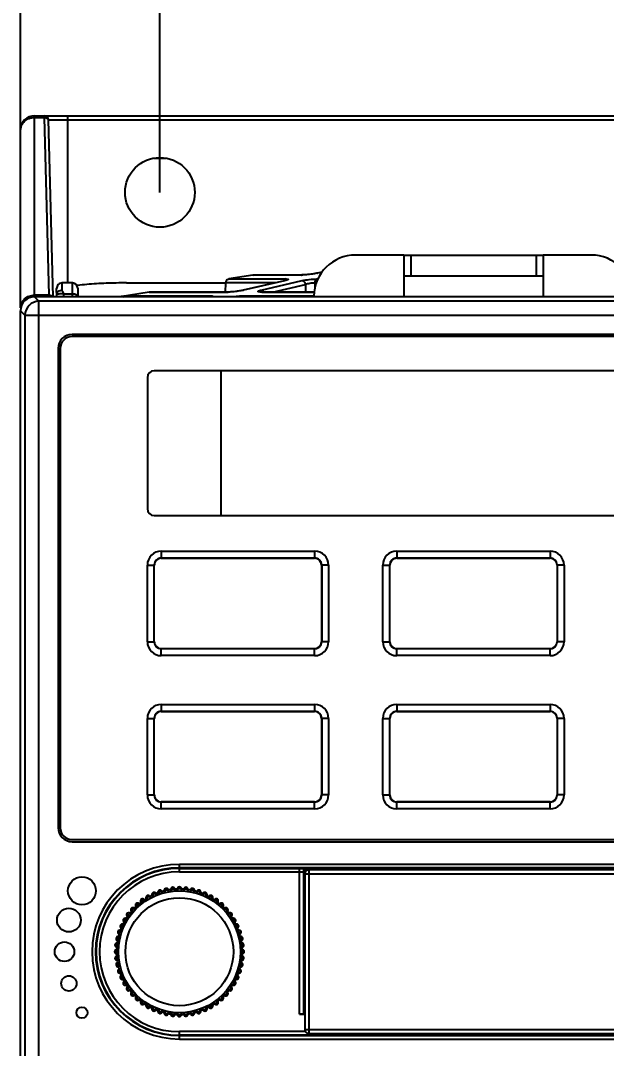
# Model space of a CAD drawing. Header units: millimetres. Extents: x 179 to 1020, y 292 to 886.
# Drawn here: x 341.1 to 383.1, y 703.1 to 776.9 of the extents above; entities that cross this region are included whole.
import ezdxf

# ---------------------------------------------------------------- set-up
doc = ezdxf.new("R2010")
doc.units = ezdxf.units.MM
doc.linetypes.add('CENTER', pattern=[0.6, 0.375, -0.075, 0.075, -0.075])
for name, color, linetype in [('00_CURVE', 7, 'Continuous'), ('VF-51-F001SOLIDLINE', 7, 'Continuous'), ('VF-51-P002DIMENSION', 7, 'Continuous'), ('VF-51-P002SOLIDLINE', 7, 'Continuous'), ('VF-51-P003SOLIDLINE', 7, 'Continuous'), ('VF-51-P004SOLIDLINE', 7, 'Continuous'), ('VF-51-P005SOLIDLINE', 7, 'Continuous')]:
    doc.layers.add(name, color=color, linetype=linetype)
doc.styles.get("Standard").update_dxf_attribs({"font": 'arial.ttf'})
doc.dimstyles.new('DIMSTYLE_1', dxfattribs={"dimtxt": 4.166667, "dimasz": 4.166667, "dimexe": 1.2, "dimexo": 0, "dimtad": 1, "dimdsep": 46, "dimtxsty": 'Standard', "dimblk": 'CLOSED', "dimblk1": 'CLOSED', "dimblk2": 'CLOSED', "dimcen": 0.09, "dimclrt": 5, "dimadec": 0, "dimazin": 0, "dimtp": 0.2, "dimtm": 0.2, "dimtfac": 1, "dimtofl": 0, "dimtmove": 0, "dimatfit": 3, "dimldrblk": 'CLOSED', "dimfxl": 1, "dimtolj": 1, "dimarcsym": 0})

# ---------------------------------------------------------------- blocks, each defined once
blk = doc.blocks.new('*D4')
at = {"layer": 'Defpoints', "color": 0, "linetype": 'Continuous', "transparency": 16777216}
for p in [(341.05, 786.628), (341.05, 769), (406.05, 769)]:
    blk.add_point(p, dxfattribs=at)
at = {"layer": 'VF-51-P002DIMENSION', "color": 0, "linetype": 'Continuous', "lineweight": -2, "transparency": 16777216}
for p, q in [((341.05, 769), (341.05, 787.828)), ((406.05, 769), (406.05, 787.828)), ((401.884, 786.628), (345.217, 786.628))]:
    blk.add_line(p, q, dxfattribs=at)
at = {"layer": 'VF-51-P002DIMENSION', "color": 0, "linetype": 'Continuous', "transparency": 16777216}
for points in [[(345.217, 787.323), (345.217, 785.934), (341.05, 786.628)], [(401.884, 787.323), (401.884, 785.934), (406.05, 786.628)]]:
    blk.add_solid(points, dxfattribs=at)
at = {"layer": 'VF-51-P002DIMENSION', "color": 5, "linetype": 'Continuous', "transparency": 16777216, "insert": (373.516, 791.508), "char_height": 4.1667, "attachment_point": 2}
blk.add_mtext('\\A1;65', dxfattribs=at)
blk = doc.blocks.new('_CLOSED')
at = {"color": 0, "linetype": 'ByBlock'}
for p, q in [((0, 0), (-1, 0.2)), ((-1, 0.2), (-1, -0.2)), ((-1, -0.2), (0, 0)), ((-1, 0), (0, 0))]:
    blk.add_line(p, q, dxfattribs=at)
blk = doc.blocks.new('*D11')
at = {"layer": 'Defpoints', "color": 0, "linetype": 'Continuous', "transparency": 16777216}
for p in [(396.05, 778.335), (351.05, 764.541), (396.05, 764.541)]:
    blk.add_point(p, dxfattribs=at)
at = {"layer": 'VF-51-P002DIMENSION', "color": 0, "linetype": 'Continuous', "lineweight": -2, "transparency": 16777216}
for p, q in [((351.05, 764.541), (351.05, 779.535)), ((396.05, 764.541), (396.05, 779.535)), ((355.217, 778.335), (391.884, 778.335))]:
    blk.add_line(p, q, dxfattribs=at)
at = {"layer": 'VF-51-P002DIMENSION', "color": 0, "linetype": 'Continuous', "transparency": 16777216}
for points in [[(355.217, 779.029), (355.217, 777.64), (351.05, 778.335)], [(391.884, 779.029), (391.884, 777.64), (396.05, 778.335)]]:
    blk.add_solid(points, dxfattribs=at)
at = {"layer": 'VF-51-P002DIMENSION', "color": 5, "linetype": 'Continuous', "transparency": 16777216, "insert": (373.477, 783.197), "char_height": 4.1667, "attachment_point": 2}
blk.add_mtext('\\A1;45', dxfattribs=at)

msp = doc.modelspace()

# ---------------------------------------------------------------- linework, layer by layer
at = {"layer": '00_CURVE', "linetype": 'CENTER'}
for p, q in [((350.65, 732.291), (350.65, 737.791)), ((351.15, 738.291), (362.15, 738.291)), ((362.65, 737.791), (362.65, 732.291)), ((367.55, 732.291), (367.55, 737.791)), ((368.05, 738.291), (379.05, 738.291)), ((379.55, 737.791), (379.55, 732.291)), ((362.15, 731.791), (351.15, 731.791)), ((379.05, 731.791), (368.05, 731.791)), ((350.65, 721.291), (350.65, 726.791)), ((351.15, 727.291), (362.15, 727.291)), ((362.65, 726.791), (362.65, 721.291)), ((367.55, 721.291), (367.55, 726.791)), ((368.05, 727.291), (379.05, 727.291)), ((379.55, 726.791), (379.55, 721.291)), ((362.15, 720.791), (351.15, 720.791)), ((379.05, 720.791), (368.05, 720.791))]:
    msp.add_line(p, q, dxfattribs=at)
for centre, start, end in [((351.15, 737.791), 90, 180), ((362.15, 737.791), 0, 90), ((368.05, 737.791), 90, 180), ((379.05, 737.791), 0, 90), ((351.15, 732.291), 180, 270), ((362.15, 732.291), 270, 0), ((368.05, 732.291), 180, 270), ((379.05, 732.291), 270, 0), ((351.15, 726.791), 90, 180), ((362.15, 726.791), 0, 90), ((368.05, 726.791), 90, 180), ((379.05, 726.791), 0, 90), ((351.15, 721.291), 180, 270), ((362.15, 721.291), 270, 0), ((368.05, 721.291), 180, 270), ((379.05, 721.291), 270, 0)]:
    msp.add_arc(centre, 0.5, start, end, dxfattribs=at)
at = {"layer": 'VF-51-F001SOLIDLINE', "linetype": 'Continuous'}
for p, q in [((402.35, 754.191), (344.75, 754.191)), ((343.9, 753.341), (343.9, 718.941)), ((355.45, 751.741), (350.65, 751.741)), ((355.45, 741.341), (355.45, 751.741)), ((391.65, 751.741), (355.45, 751.741)), ((350.15, 751.241), (350.15, 741.841)), ((350.65, 741.341), (355.45, 741.341)), ((355.45, 741.341), (391.65, 741.341)), ((351.15, 738.791), (351.15, 738.301)), ((351.15, 738.791), (362.15, 738.791)), ((362.15, 738.791), (362.15, 738.301)), ((368.05, 738.791), (368.05, 738.301)), ((368.05, 738.791), (379.05, 738.791)), ((379.05, 738.791), (379.05, 738.301)), ((350.15, 732.291), (350.15, 737.791)), ((350.15, 737.791), (350.64, 737.791)), ((350.64, 732.291), (350.64, 737.791)), ((350.65, 732.291), (350.65, 737.791)), ((351.15, 738.301), (362.15, 738.301)), ((351.15, 738.291), (362.15, 738.291)), ((362.65, 737.791), (362.65, 732.291)), ((362.66, 737.791), (362.66, 732.291)), ((363.15, 737.791), (362.66, 737.791)), ((363.15, 737.791), (363.15, 732.291)), ((367.05, 732.291), (367.05, 737.791)), ((367.05, 737.791), (367.54, 737.791)), ((367.54, 732.291), (367.54, 737.791)), ((367.55, 732.291), (367.55, 737.791)), ((368.05, 738.301), (379.05, 738.301)), ((368.05, 738.291), (379.05, 738.291)), ((379.55, 737.791), (379.55, 732.291)), ((379.56, 737.791), (379.56, 732.291)), ((380.05, 737.791), (379.56, 737.791)), ((380.05, 737.791), (380.05, 732.291)), ((350.15, 732.291), (350.64, 732.291)), ((363.15, 732.291), (362.66, 732.291)), ((367.05, 732.291), (367.54, 732.291)), ((380.05, 732.291), (379.56, 732.291)), ((362.15, 731.791), (351.15, 731.791)), ((351.15, 731.291), (351.15, 731.781)), ((362.15, 731.781), (351.15, 731.781)), ((362.15, 731.291), (351.15, 731.291)), ((362.15, 731.291), (362.15, 731.781)), ((379.05, 731.791), (368.05, 731.791)), ((368.05, 731.291), (368.05, 731.781)), ((379.05, 731.781), (368.05, 731.781)), ((379.05, 731.291), (368.05, 731.291)), ((379.05, 731.291), (379.05, 731.781)), ((351.15, 727.791), (351.15, 727.301)), ((351.15, 727.791), (362.15, 727.791)), ((362.15, 727.791), (362.15, 727.301)), ((368.05, 727.791), (368.05, 727.301)), ((368.05, 727.791), (379.05, 727.791)), ((379.05, 727.791), (379.05, 727.301)), ((350.15, 721.291), (350.15, 726.791)), ((350.15, 726.791), (350.64, 726.791)), ((350.64, 721.291), (350.64, 726.791)), ((350.65, 721.291), (350.65, 726.791)), ((351.15, 727.301), (362.15, 727.301)), ((351.15, 727.291), (362.15, 727.291)), ((362.65, 726.791), (362.65, 721.291)), ((362.66, 726.791), (362.66, 721.291)), ((363.15, 726.791), (362.66, 726.791)), ((363.15, 726.791), (363.15, 721.291)), ((367.05, 721.291), (367.05, 726.791)), ((367.05, 726.791), (367.54, 726.791)), ((367.54, 721.291), (367.54, 726.791)), ((367.55, 721.291), (367.55, 726.791)), ((368.05, 727.301), (379.05, 727.301)), ((368.05, 727.291), (379.05, 727.291)), ((379.55, 726.791), (379.55, 721.291)), ((379.56, 726.791), (379.56, 721.291)), ((380.05, 726.791), (379.56, 726.791)), ((380.05, 726.791), (380.05, 721.291)), ((350.15, 721.291), (350.64, 721.291)), ((362.15, 720.791), (351.15, 720.791)), ((351.15, 720.291), (351.15, 720.781)), ((362.15, 720.781), (351.15, 720.781)), ((362.15, 720.291), (362.15, 720.781)), ((363.15, 721.291), (362.66, 721.291)), ((367.05, 721.291), (367.54, 721.291)), ((379.05, 720.791), (368.05, 720.791)), ((368.05, 720.291), (368.05, 720.781)), ((379.05, 720.781), (368.05, 720.781)), ((379.05, 720.291), (379.05, 720.781)), ((380.05, 721.291), (379.56, 721.291)), ((362.15, 720.291), (351.15, 720.291)), ((379.05, 720.291), (368.05, 720.291)), ((344.75, 718.091), (402.35, 718.091))]:
    msp.add_line(p, q, dxfattribs=at)
for centre, radius, start, end in [((344.75, 753.341), 0.85, 90, 180), ((350.65, 751.241), 0.5, 90, 180), ((350.65, 741.841), 0.5, 180, 270), ((351.15, 737.791), 1, 90, 180), ((362.15, 737.791), 1, 0, 90), ((368.05, 737.791), 1, 90, 180), ((379.05, 737.791), 1, 0, 90), ((351.15, 737.791), 0.51, 90, 180), ((351.15, 737.791), 0.5, 90, 180), ((362.15, 737.791), 0.51, 0, 90), ((362.15, 737.791), 0.5, 0, 90), ((368.05, 737.791), 0.51, 90, 180), ((368.05, 737.791), 0.5, 90, 180), ((379.05, 737.791), 0.51, 0, 90), ((379.05, 737.791), 0.5, 0, 90), ((351.15, 732.291), 1, 180, 270), ((351.15, 732.291), 0.51, 180, 270), ((351.15, 732.291), 0.5, 180, 270), ((362.15, 732.291), 1, 270, 0), ((362.15, 732.291), 0.51, 270, 0), ((362.15, 732.291), 0.5, 270, 0), ((368.05, 732.291), 1, 180, 270), ((368.05, 732.291), 0.51, 180, 270), ((368.05, 732.291), 0.5, 180, 270), ((379.05, 732.291), 1, 270, 0), ((379.05, 732.291), 0.51, 270, 0), ((379.05, 732.291), 0.5, 270, 0), ((351.15, 726.791), 1, 90, 180), ((362.15, 726.791), 1, 0, 90), ((368.05, 726.791), 1, 90, 180), ((379.05, 726.791), 1, 0, 90), ((351.15, 726.791), 0.51, 90, 180), ((351.15, 726.791), 0.5, 90, 180), ((362.15, 726.791), 0.51, 0, 90), ((362.15, 726.791), 0.5, 0, 90), ((368.05, 726.791), 0.51, 90, 180), ((368.05, 726.791), 0.5, 90, 180), ((379.05, 726.791), 0.51, 0, 90), ((379.05, 726.791), 0.5, 0, 90), ((351.15, 721.291), 1, 180, 270), ((351.15, 721.291), 0.51, 180, 270), ((351.15, 721.291), 0.5, 180, 270), ((362.15, 721.291), 1, 270, 0), ((362.15, 721.291), 0.51, 270, 0), ((362.15, 721.291), 0.5, 270, 0), ((368.05, 721.291), 1, 180, 270), ((368.05, 721.291), 0.51, 180, 270), ((368.05, 721.291), 0.5, 180, 270), ((379.05, 721.291), 1, 270, 0), ((379.05, 721.291), 0.51, 270, 0), ((379.05, 721.291), 0.5, 270, 0), ((344.75, 718.941), 0.85, 180, 270)]:
    msp.add_arc(centre, radius, start, end, dxfattribs=at)
at = {"layer": 'VF-51-P002SOLIDLINE', "linetype": 'Continuous'}
for p, q in [((342.05, 757.041), (342.05, 770.041)), ((342.05, 770.041), (405.05, 770.041)), ((342.05, 769.918), (342.768, 769.918)), ((342.768, 769.918), (342.765, 770.041)), ((343.102, 757.165), (342.768, 769.918)), ((343.398, 757.041), (343.065, 769.749)), ((343.065, 769.749), (404.035, 769.749)), ((344.45, 758.041), (344.45, 770.041)), ((341.05, 756.247), (341.05, 769.041)), ((350.615, 767), (351.485, 767)), ((343.102, 757.165), (342.05, 757.165)), ((342.365, 756.726), (342.05, 757.041)), ((405.051, 757.041), (342.05, 757.041)), ((343.106, 757.041), (343.102, 757.165)), ((342.365, 623.752), (342.365, 756.726)), ((404.735, 756.726), (342.365, 756.726)), ((341.05, 621.541), (341.05, 756.042)), ((341.366, 755.726), (341.05, 756.042)), ((341.366, 755.726), (341.366, 624.616)), ((341.366, 755.726), (405.735, 755.726)), ((402.35, 754.341), (344.75, 754.341)), ((343.75, 753.341), (343.75, 718.941)), ((344.75, 717.941), (402.35, 717.941)), ((352.45, 715.776), (352.45, 716.31)), ((404.735, 716.31), (352.45, 716.31)), ((404.735, 716.061), (352.45, 716.061)), ((352.45, 716.026), (361.065, 716.026)), ((352.45, 715.776), (361.379, 715.776)), ((361.08, 705.563), (361.08, 715.776)), ((361.378, 716.014), (361.45, 715.941)), ((361.379, 705.57), (361.379, 715.776)), ((361.45, 705.641), (361.45, 715.941)), ((361.45, 715.941), (381.53, 715.941)), ((381.53, 715.941), (405.619, 715.941)), ((361.456, 705.563), (361.08, 705.563)), ((361.45, 705.641), (361.379, 705.57)), ((352.45, 703.772), (352.45, 704.306)), ((361.495, 704.306), (352.45, 704.306)), ((404.55, 704.056), (352.45, 704.056)), ((352.45, 704.022), (404.735, 704.022)), ((352.45, 703.772), (404.735, 703.772))]:
    msp.add_line(p, q, dxfattribs=at)
for centre, radius in [((351.05, 764.541), 2.5), ((345.454, 714.413), 1), ((344.52, 712.315), 0.85), ((344.2, 710.041), 0.7), ((344.52, 707.767), 0.55), ((345.454, 705.669), 0.4)]:
    msp.add_circle(centre, radius, dxfattribs=at)
for centre, radius, start, end in [((342.05, 769.041), 1, 90, 180), ((342.765, 769.741), 0.3, 1.5, 90), ((342.367, 755.725), 1.001, 90.08265, 179.91735), ((344.75, 753.341), 1, 90, 180), ((344.75, 718.941), 1, 180, 270), ((352.45, 710.041), 6.269, 90, 270), ((352.45, 710.041), 6.019, 90, 270), ((352.45, 710.041), 5.985, 90, 270), ((352.45, 710.041), 5.735, 90, 270), ((341.716, 715.778), 19.663, 359.99457, 0.68605)]:
    msp.add_arc(centre, radius, start, end, dxfattribs=at)
for centre, major_axis, ratio, start_param, end_param in [((342.051, 756.041), (-0.708, 0.708), 0.998783, -0.784789, 0.784789), ((361.08, 705.57), (0.3, 0), 0.026186, -1.570796, -0.02618)]:
    msp.add_ellipse(centre, major_axis=major_axis, ratio=ratio, start_param=start_param, end_param=end_param, dxfattribs=at)
for points, knots in [([(341.05, 769), (341.05, 769.06), (341.063, 769.181), (341.121, 769.354), (341.214, 769.514), (341.382, 769.702), (341.662, 769.871), (341.921, 769.918), (342.05, 769.918)], [0, 0, 0, 0, 0.119944, 0.240722, 0.363031, 0.487312, 0.740837, 1, 1, 1, 1]), ([(342.768, 769.918), (342.806, 769.918), (342.883, 769.905), (342.981, 769.846), (343.049, 769.758), (343.067, 769.685), (343.068, 769.65)], [0, 0, 0, 0, 0.259849, 0.513919, 0.759876, 1, 1, 1, 1]), ([(341.05, 756.247), (341.05, 756.307), (341.063, 756.428), (341.121, 756.602), (341.214, 756.762), (341.382, 756.949), (341.662, 757.119), (341.921, 757.165), (342.05, 757.165)], [0, 0, 0, 0, 0.119944, 0.240722, 0.363031, 0.487312, 0.740837, 1, 1, 1, 1]), ([(343.102, 757.165), (343.151, 757.165), (343.248, 757.144), (343.325, 757.08), (343.353, 757.042)], [0, 0, 0, 0, 0.508466, 1, 1, 1, 1]), ([(361.08, 715.776), (361.08, 715.792), (361.079, 715.824), (361.079, 715.869), (361.077, 715.911), (361.076, 715.949), (361.074, 715.979), (361.072, 716), (361.07, 716.013), (361.068, 716.02), (361.067, 716.024), (361.066, 716.026), (361.065, 716.026)], [0, 0, 0, 0, 0.191171, 0.375221, 0.545341, 0.695234, 0.819383, 0.913296, 0.947852, 0.973769, 0.99098, 1, 1, 1, 1]), ([(361.065, 716.026), (361.084, 716.026), (361.121, 716.025), (361.175, 716.024), (361.226, 716.022), (361.272, 716.021), (361.307, 716.019), (361.332, 716.018), (361.347, 716.017), (361.359, 716.016), (361.368, 716.016), (361.374, 716.015), (361.377, 716.014), (361.378, 716.014)], [0, 0, 0, 0, 0.178125, 0.351942, 0.516797, 0.667422, 0.797788, 0.853302, 0.901206, 0.940626, 0.970709, 0.99068, 1, 1, 1, 1])]:
    msp.add_open_spline(points, degree=3, knots=knots, dxfattribs=at)
at = {"layer": 'VF-51-P003SOLIDLINE', "linetype": 'Continuous'}
for p, q in [((368.55, 760.041), (365.094, 760.041)), ((368.55, 760.041), (368.55, 758.541)), ((368.55, 760.041), (378.55, 760.041)), ((369.05, 760.041), (369.05, 758.541)), ((378.05, 760.041), (378.05, 758.541)), ((378.55, 760.041), (378.55, 758.541)), ((382.006, 760.041), (378.55, 760.041)), ((357.726, 758.607), (356.006, 758.326)), ((357.726, 758.607), (357.771, 758.611)), ((361.208, 758.607), (357.726, 758.607)), ((357.771, 758.611), (361.258, 758.611)), ((361.208, 758.607), (361.243, 758.611)), ((361.408, 758.617), (361.243, 758.611)), ((361.426, 758.618), (361.258, 758.611)), ((361.417, 758.617), (361.408, 758.617)), ((362.339, 758.741), (362.138, 758.702)), ((362.696, 758.823), (362.339, 758.741)), ((362.368, 758.745), (362.339, 758.741)), ((362.693, 758.82), (362.368, 758.745)), ((368.55, 758.541), (368.55, 757.041)), ((368.55, 758.541), (378.55, 758.541)), ((378.55, 758.541), (378.55, 757.041)), ((343.65, 757.041), (343.64, 757.644)), ((344.038, 757.535), (344.03, 758.041)), ((344.78, 758.041), (344.03, 758.041)), ((344.035, 757.729), (344.035, 757.757)), ((344.78, 757.041), (344.78, 758.041)), ((345.15, 757.671), (345.15, 757.045)), ((348.651, 758.041), (355.772, 758.041)), ((355.748, 757.389), (355.772, 758.059)), ((359.375, 758.059), (355.772, 758.059)), ((356.006, 758.326), (360.079, 758.326)), ((359.998, 758.203), (357.017, 757.516)), ((359.999, 758.199), (357.047, 757.52)), ((358.312, 757.52), (361.259, 758.206)), ((359.125, 757.389), (361.488, 757.94)), ((360.04, 758.213), (359.998, 758.203)), ((360.027, 758.206), (359.998, 758.203)), ((360.027, 758.206), (359.999, 758.199)), ((361.488, 757.94), (361.489, 757.389)), ((362.161, 758.059), (362.161, 757.609)), ((362.161, 758.059), (362.292, 758.059)), ((362.311, 758.326), (362.389, 758.326)), ((344.159, 757.041), (344.151, 757.263)), ((344.151, 757.263), (344.78, 757.263)), ((350.268, 757.386), (348.206, 757.048)), ((354.689, 757.09), (348.534, 757.09)), ((350.268, 757.386), (350.314, 757.389)), ((355.904, 757.386), (350.268, 757.386)), ((350.314, 757.389), (355.953, 757.389)), ((355.904, 757.386), (355.938, 757.389)), ((356.124, 757.396), (355.953, 757.389)), ((357.017, 757.516), (356.824, 757.478)), ((362.095, 757.09), (357.008, 757.09)), ((357.047, 757.52), (357.017, 757.516)), ((358.272, 757.393), (358.244, 757.396)), ((358.363, 757.386), (358.393, 757.389)), ((362.133, 757.386), (358.363, 757.386)), ((358.393, 757.389), (362.133, 757.389)), ((362.095, 757.094), (362.094, 757.041))]:
    msp.add_line(p, q, dxfattribs=at)
for points in [[(362.138, 758.702), (361.901, 758.665), (361.651, 758.636), (361.426, 758.618)], [(361.89, 758.664), (361.879, 758.662), (361.766, 758.649)], [(362.2, 758.714), (362.119, 758.698), (362.013, 758.682)], [(360.125, 758.235), (360.136, 758.241), (360.132, 758.24), (360.098, 758.229), (360.04, 758.213)], [(356.824, 757.478), (356.593, 757.443), (356.348, 757.414), (356.124, 757.396)], [(358.244, 757.396), (358.234, 757.397), (358.229, 757.398)], [(358.393, 757.389), (358.34, 757.39), (358.272, 757.393)]]:
    msp.add_lwpolyline(points, dxfattribs=at)
for centre, radius, start, end in [((365.094, 757.041), 3, 90, 179), ((382.006, 757.041), 3, 1, 90), ((361.207, 760.813), 2.205, 270.01648, 270.83279), ((361.72, 761.562), 2.89, 282.43264, 282.95314), ((344.03, 757.651), 0.39, 90, 181), ((344.78, 757.671), 0.37, 0, 90), ((356.051, 758.049), 0.28, 99.30445, 178), ((354.725, 756.929), 0.165, 102.3721, 111.1574), ((355.904, 759.707), 2.322, 270.01378, 270.77305), ((356.408, 760.294), 2.847, 282.42107, 282.96089), ((358.51, 756.495), 1.042, 106.804, 107.51073)]:
    msp.add_arc(centre, radius, start, end, dxfattribs=at)
for points, knots in [([(361.371, 758.612), (361.359, 758.612), (361.316, 758.61), (361.272, 758.608), (361.239, 758.608)], [0, 0, 0, 0, 0.268047, 1, 1, 1, 1]), ([(362.187, 758.708), (362.05, 758.684), (361.778, 758.645), (361.505, 758.619), (361.371, 758.612)], [0, 0, 0, 0, 0.509103, 1, 1, 1, 1]), ([(362.343, 758.739), (362.331, 758.736), (362.279, 758.725), (362.227, 758.715), (362.187, 758.708)], [0, 0, 0, 0, 0.233744, 1, 1, 1, 1]), ([(348.651, 758.041), (348.405, 758.041), (347.917, 758.038), (347.197, 758.021), (346.491, 757.989), (345.805, 757.937), (345.347, 757.884), (345.117, 757.848), (345.101, 757.845)], [0, 0, 0, 0, 0.196913, 0.393826, 0.590739, 0.787653, 0.984566, 1, 1, 1, 1]), ([(360.079, 758.326), (360.046, 758.319), (359.979, 758.281), (359.939, 758.217), (359.924, 758.182)], [0, 0, 0, 0, 0.470721, 1, 1, 1, 1]), ([(360.132, 758.233), (360.124, 758.231), (360.09, 758.221), (360.054, 758.212), (360.027, 758.206)], [0, 0, 0, 0, 0.227239, 1, 1, 1, 1]), ([(360.079, 758.326), (360.091, 758.326), (360.132, 758.325), (360.172, 758.323), (360.201, 758.32)], [0, 0, 0, 0, 0.295415, 1, 1, 1, 1]), ([(360.201, 758.32), (360.21, 758.318), (360.227, 758.316), (360.246, 758.31), (360.259, 758.302), (360.26, 758.289), (360.248, 758.279), (360.22, 758.262), (360.192, 758.252), (360.171, 758.245)], [0, 0, 0, 0, 0.166855, 0.284685, 0.358515, 0.411946, 0.490138, 0.612468, 1, 1, 1, 1]), ([(361.259, 758.206), (361.428, 758.245), (361.778, 758.297), (362.131, 758.326), (362.311, 758.326)], [0, 0, 0, 0, 0.491102, 1, 1, 1, 1]), ([(361.259, 758.206), (361.315, 758.206), (361.401, 758.149), (361.463, 758.042), (361.483, 757.975), (361.488, 757.94)], [0, 0, 0, 0, 0.444478, 0.715793, 1, 1, 1, 1]), ([(361.488, 757.94), (361.592, 757.98), (361.816, 758.034), (362.044, 758.062), (362.161, 758.059)], [0, 0, 0, 0, 0.491208, 1, 1, 1, 1]), ([(362.311, 758.326), (362.266, 758.314), (362.206, 758.252), (362.17, 758.152), (362.161, 758.091), (362.161, 758.059)], [0, 0, 0, 0, 0.434045, 0.70666, 1, 1, 1, 1]), ([(343.648, 757.179), (343.647, 757.225), (343.667, 757.32), (343.755, 757.439), (343.885, 757.517), (343.987, 757.535), (344.038, 757.535)], [0, 0, 0, 0, 0.23724, 0.482208, 0.73762, 1, 1, 1, 1]), ([(344.151, 757.263), (344.118, 757.267), (344.053, 757.268), (343.934, 757.264), (343.826, 757.249), (343.736, 757.227), (343.69, 757.211), (343.662, 757.198), (343.648, 757.184), (343.648, 757.179)], [0, 0, 0, 0, 0.190523, 0.372938, 0.689209, 0.812124, 0.905697, 0.9676, 1, 1, 1, 1]), ([(344.152, 757.263), (344.147, 757.278), (344.138, 757.307), (344.115, 757.36), (344.085, 757.416), (344.052, 757.476), (344.038, 757.517), (344.038, 757.535)], [0, 0, 0, 0, 0.158932, 0.307513, 0.577778, 0.810242, 1, 1, 1, 1]), ([(344.78, 757.263), (344.828, 757.263), (344.918, 757.254), (345.037, 757.212), (345.124, 757.148), (345.15, 757.085), (345.15, 757.058)], [0, 0, 0, 0, 0.310778, 0.590131, 0.817718, 1, 1, 1, 1]), ([(348.534, 757.09), (348.524, 757.09), (348.495, 757.085), (348.435, 757.078), (348.347, 757.064), (348.279, 757.054), (348.241, 757.048)], [0, 0, 0, 0, 0.096878, 0.302616, 0.608533, 1, 1, 1, 1]), ([(354.601, 757.041), (354.606, 757.046), (354.625, 757.063), (354.648, 757.076), (354.665, 757.083)], [0, 0, 0, 0, 0.259253, 1, 1, 1, 1]), ([(354.878, 757.048), (354.88, 757.05), (354.884, 757.057), (354.878, 757.068), (354.864, 757.074), (354.844, 757.08), (354.816, 757.084), (354.763, 757.089), (354.72, 757.09), (354.689, 757.09)], [0, 0, 0, 0, 0.048725, 0.092027, 0.158192, 0.257421, 0.391944, 0.561856, 1, 1, 1, 1]), ([(356.069, 757.39), (356.057, 757.39), (356.013, 757.388), (355.968, 757.386), (355.935, 757.386)], [0, 0, 0, 0, 0.26689, 1, 1, 1, 1]), ([(356.869, 757.484), (356.735, 757.46), (356.469, 757.422), (356.202, 757.397), (356.069, 757.39)], [0, 0, 0, 0, 0.506476, 1, 1, 1, 1]), ([(357.008, 757.09), (356.964, 757.09), (356.766, 757.085), (356.568, 757.067), (356.414, 757.048)], [0, 0, 0, 0, 0.21969, 1, 1, 1, 1]), ([(357.021, 757.514), (357.009, 757.511), (356.958, 757.501), (356.908, 757.491), (356.869, 757.484)], [0, 0, 0, 0, 0.234065, 1, 1, 1, 1]), ([(356.931, 757.041), (356.936, 757.047), (356.958, 757.069), (356.986, 757.084), (357.008, 757.09)], [0, 0, 0, 0, 0.268981, 1, 1, 1, 1]), ([(358.194, 757.393), (358.169, 757.395), (358.136, 757.4), (358.101, 757.412), (358.087, 757.424), (358.091, 757.44), (358.107, 757.452), (358.131, 757.465), (358.152, 757.473), (358.164, 757.478)], [0, 0, 0, 0, 0.362442, 0.47143, 0.539219, 0.595927, 0.683868, 0.817713, 1, 1, 1, 1]), ([(358.363, 757.386), (358.347, 757.386), (358.29, 757.386), (358.234, 757.388), (358.194, 757.393)], [0, 0, 0, 0, 0.286302, 1, 1, 1, 1]), ([(358.208, 757.493), (358.216, 757.495), (358.25, 757.505), (358.285, 757.514), (358.312, 757.52)], [0, 0, 0, 0, 0.226163, 1, 1, 1, 1]), ([(358.312, 757.52), (358.321, 757.52), (358.357, 757.516), (358.391, 757.5), (358.413, 757.484)], [0, 0, 0, 0, 0.235707, 1, 1, 1, 1])]:
    msp.add_open_spline(points, degree=3, knots=knots, dxfattribs=at)
for points in [[(360.171, 758.245), (360.158, 758.241), (360.145, 758.237), (360.132, 758.233)], [(348.416, 757.041), (348.451, 757.066), (348.492, 757.083), (348.534, 757.09)], [(358.164, 757.478), (358.174, 757.482), (358.185, 757.485), (358.196, 757.489)], [(358.413, 757.484), (358.429, 757.473), (358.443, 757.46), (358.455, 757.446)], [(358.455, 757.446), (358.471, 757.428), (358.485, 757.408), (358.497, 757.387)]]:
    msp.add_open_spline(points, degree=3, dxfattribs=at)
at = {"layer": 'VF-51-P004SOLIDLINE', "linetype": 'Continuous'}
for p, q in [((361.456, 715.636), (361.456, 704.446)), ((361.456, 715.636), (361.456, 704.446)), ((361.456, 715.636), (404.766, 715.636)), ((361.456, 715.636), (404.766, 715.636)), ((361.756, 704.146), (361.756, 715.936)), ((361.756, 704.146), (361.756, 715.936)), ((404.858, 715.936), (361.756, 715.936)), ((404.858, 715.936), (361.756, 715.936)), ((404.766, 704.446), (361.456, 704.446)), ((404.766, 704.446), (361.456, 704.446)), ((404.766, 704.146), (361.756, 704.146)), ((404.766, 704.146), (361.756, 704.146))]:
    msp.add_line(p, q, dxfattribs=at)
for centre, start, end in [((361.756, 715.636), 90.00242, 179.99744), ((361.756, 715.636), 90.00242, 179.99744), ((361.756, 704.446), 180.00256, 269.99758), ((361.756, 704.446), 180.00256, 269.99758)]:
    msp.add_arc(centre, 0.3, start, end, dxfattribs=at)
at = {"layer": 'VF-51-P005SOLIDLINE', "linetype": 'Continuous'}
for p, q in [((350.757, 714.213), (350.808, 714.099)), ((350.809, 714.097), (350.808, 714.099)), ((350.917, 714.275), (350.956, 714.156)), ((350.956, 714.156), (350.957, 714.153)), ((351.202, 714.367), (351.241, 714.248)), ((351.242, 714.246), (351.241, 714.248)), ((351.368, 714.412), (351.394, 714.289)), ((351.394, 714.289), (351.395, 714.287)), ((351.661, 714.474), (351.687, 714.352)), ((351.688, 714.349), (351.687, 714.352)), ((351.831, 714.501), (351.844, 714.377)), ((351.844, 714.377), (351.844, 714.374)), ((352.129, 714.532), (352.142, 714.408)), ((352.142, 714.405), (352.142, 714.408)), ((352.3, 714.541), (352.3, 714.416)), ((352.3, 714.416), (352.3, 714.414)), ((352.6, 714.541), (352.6, 714.416)), ((352.6, 714.414), (352.6, 714.416)), ((352.772, 714.532), (352.758, 714.408)), ((352.758, 714.408), (352.758, 714.405)), ((353.07, 714.501), (353.057, 714.377)), ((353.057, 714.374), (353.057, 714.377)), ((353.239, 714.474), (353.213, 714.352)), ((353.213, 714.352), (353.213, 714.349)), ((353.506, 714.287), (353.507, 714.289)), ((353.533, 714.412), (353.507, 714.289)), ((353.66, 714.248), (353.659, 714.246)), ((353.698, 714.367), (353.66, 714.248)), ((353.944, 714.153), (353.945, 714.156)), ((353.984, 714.275), (353.945, 714.156)), ((354.093, 714.099), (354.092, 714.097)), ((354.144, 714.213), (354.093, 714.099)), ((349.551, 713.486), (349.634, 713.393)), ((349.636, 713.391), (349.634, 713.393)), ((349.684, 713.594), (349.757, 713.493)), ((349.757, 713.493), (349.759, 713.49)), ((349.927, 713.77), (350, 713.669)), ((350.002, 713.667), (350, 713.669)), ((350.07, 713.863), (350.133, 713.755)), ((350.133, 713.755), (350.134, 713.753)), ((350.33, 714.013), (350.393, 713.905)), ((350.394, 713.903), (350.393, 713.905)), ((350.483, 714.091), (350.534, 713.977)), ((350.534, 713.977), (350.535, 713.975)), ((354.366, 713.975), (354.367, 713.977)), ((354.418, 714.091), (354.367, 713.977)), ((354.508, 713.905), (354.507, 713.903)), ((354.57, 714.013), (354.508, 713.905)), ((354.766, 713.753), (354.768, 713.755)), ((354.83, 713.863), (354.768, 713.755)), ((354.901, 713.669), (354.899, 713.667)), ((354.974, 713.77), (354.901, 713.669)), ((355.142, 713.49), (355.143, 713.493)), ((355.217, 713.594), (355.143, 713.493)), ((355.266, 713.393), (355.265, 713.391)), ((355.35, 713.486), (355.266, 713.393)), ((348.898, 712.808), (348.999, 712.734)), ((349.001, 712.733), (348.999, 712.734)), ((349.006, 712.941), (349.099, 712.857)), ((349.099, 712.857), (349.101, 712.855)), ((349.207, 713.164), (349.299, 713.08)), ((349.301, 713.078), (349.299, 713.08)), ((349.328, 713.285), (349.411, 713.192)), ((349.411, 713.192), (349.413, 713.19)), ((355.488, 713.19), (355.489, 713.192)), ((355.573, 713.285), (355.489, 713.192)), ((355.601, 713.08), (355.599, 713.078)), ((355.694, 713.164), (355.601, 713.08)), ((355.8, 712.855), (355.802, 712.857)), ((355.895, 712.941), (355.802, 712.857)), ((355.902, 712.734), (355.9, 712.733)), ((356.003, 712.808), (355.902, 712.734)), ((348.4, 712.009), (348.515, 711.958)), ((348.478, 712.161), (348.586, 712.099)), ((348.517, 711.957), (348.515, 711.958)), ((348.586, 712.099), (348.589, 712.098)), ((348.628, 712.421), (348.736, 712.359)), ((348.722, 712.565), (348.823, 712.491)), ((348.739, 712.357), (348.736, 712.359)), ((348.823, 712.491), (348.825, 712.49)), ((356.076, 712.49), (356.078, 712.491)), ((356.179, 712.565), (356.078, 712.491)), ((356.164, 712.359), (356.162, 712.357)), ((356.272, 712.421), (356.164, 712.359)), ((356.312, 712.098), (356.314, 712.099)), ((356.422, 712.161), (356.314, 712.099)), ((356.386, 711.958), (356.384, 711.957)), ((356.5, 712.009), (356.386, 711.958)), ((348.124, 711.289), (348.243, 711.251)), ((348.217, 711.574), (348.336, 711.536)), ((348.243, 711.251), (348.245, 711.25)), ((348.278, 711.734), (348.392, 711.684)), ((348.338, 711.535), (348.336, 711.536)), ((348.392, 711.684), (348.395, 711.683)), ((356.506, 711.683), (356.508, 711.684)), ((356.622, 711.734), (356.508, 711.684)), ((356.565, 711.536), (356.562, 711.535)), ((356.684, 711.574), (356.565, 711.536)), ((356.655, 711.25), (356.658, 711.251)), ((356.776, 711.289), (356.658, 711.251)), ((347.991, 710.661), (348.115, 710.648)), ((348.017, 710.83), (348.14, 710.804)), ((348.08, 711.124), (348.202, 711.098)), ((348.117, 710.647), (348.115, 710.648)), ((348.14, 710.804), (348.142, 710.804)), ((348.205, 711.097), (348.202, 711.098)), ((356.699, 711.098), (356.696, 711.097)), ((356.821, 711.124), (356.699, 711.098)), ((356.758, 710.804), (356.761, 710.804)), ((356.883, 710.83), (356.761, 710.804)), ((356.786, 710.648), (356.783, 710.647)), ((356.91, 710.661), (356.786, 710.648)), ((347.95, 710.191), (348.075, 710.191)), ((347.95, 709.891), (348.075, 709.891)), ((347.959, 710.362), (348.084, 710.349)), ((347.959, 709.72), (348.084, 709.733)), ((348.078, 710.191), (348.075, 710.191)), ((348.075, 709.891), (348.078, 709.891)), ((348.084, 710.349), (348.086, 710.349)), ((348.086, 709.733), (348.084, 709.733)), ((356.815, 710.349), (356.817, 710.349)), ((356.817, 709.733), (356.815, 709.733)), ((356.941, 710.362), (356.817, 710.349)), ((356.941, 709.72), (356.817, 709.733)), ((356.825, 710.191), (356.823, 710.191)), ((356.823, 709.891), (356.825, 709.891)), ((356.95, 710.191), (356.825, 710.191)), ((356.95, 709.891), (356.825, 709.891)), ((347.991, 709.422), (348.115, 709.435)), ((348.017, 709.252), (348.14, 709.278)), ((348.08, 708.959), (348.202, 708.985)), ((348.115, 709.435), (348.117, 709.435)), ((348.142, 709.279), (348.14, 709.278)), ((348.202, 708.985), (348.205, 708.985)), ((356.696, 708.985), (356.699, 708.985)), ((356.821, 708.959), (356.699, 708.985)), ((356.761, 709.278), (356.758, 709.279)), ((356.883, 709.252), (356.761, 709.278)), ((356.783, 709.435), (356.786, 709.435)), ((356.91, 709.422), (356.786, 709.435)), ((348.124, 708.793), (348.243, 708.832)), ((348.217, 708.508), (348.336, 708.547)), ((348.245, 708.833), (348.243, 708.832)), ((348.278, 708.348), (348.392, 708.399)), ((348.336, 708.547), (348.338, 708.547)), ((348.395, 708.4), (348.392, 708.399)), ((356.508, 708.399), (356.506, 708.4)), ((356.622, 708.348), (356.508, 708.399)), ((356.562, 708.547), (356.565, 708.547)), ((356.684, 708.508), (356.565, 708.547)), ((356.658, 708.832), (356.655, 708.833)), ((356.776, 708.793), (356.658, 708.832)), ((348.4, 708.074), (348.515, 708.125)), ((348.478, 707.921), (348.586, 707.984)), ((348.515, 708.125), (348.517, 708.126)), ((348.589, 707.985), (348.586, 707.984)), ((348.628, 707.661), (348.736, 707.724)), ((348.722, 707.518), (348.823, 707.591)), ((348.736, 707.724), (348.739, 707.725)), ((348.825, 707.592), (348.823, 707.591)), ((356.078, 707.591), (356.076, 707.592)), ((356.179, 707.518), (356.078, 707.591)), ((356.162, 707.725), (356.164, 707.724)), ((356.272, 707.661), (356.164, 707.724)), ((356.314, 707.984), (356.312, 707.985)), ((356.422, 707.921), (356.314, 707.984)), ((356.384, 708.126), (356.386, 708.125)), ((356.5, 708.074), (356.386, 708.125)), ((348.898, 707.275), (348.999, 707.348)), ((348.999, 707.348), (349.001, 707.35)), ((349.006, 707.142), (349.099, 707.225)), ((349.101, 707.227), (349.099, 707.225)), ((349.207, 706.919), (349.299, 707.002)), ((349.299, 707.002), (349.301, 707.004)), ((349.328, 706.797), (349.411, 706.89)), ((349.413, 706.892), (349.411, 706.89)), ((355.489, 706.89), (355.488, 706.892)), ((355.573, 706.797), (355.489, 706.89)), ((355.599, 707.004), (355.601, 707.002)), ((355.694, 706.919), (355.601, 707.002)), ((355.802, 707.225), (355.8, 707.227)), ((355.895, 707.142), (355.802, 707.225)), ((355.9, 707.35), (355.902, 707.348)), ((356.003, 707.275), (355.902, 707.348)), ((349.551, 706.597), (349.634, 706.69)), ((349.634, 706.69), (349.636, 706.691)), ((349.684, 706.489), (349.757, 706.59)), ((349.759, 706.592), (349.757, 706.59)), ((349.927, 706.312), (350, 706.414)), ((350, 706.414), (350.002, 706.416)), ((350.07, 706.219), (350.133, 706.327)), ((350.134, 706.33), (350.133, 706.327)), ((350.33, 706.069), (350.393, 706.177)), ((350.393, 706.177), (350.394, 706.18)), ((350.483, 705.991), (350.534, 706.105)), ((350.535, 706.108), (350.534, 706.105)), ((350.757, 705.869), (350.808, 705.983)), ((350.808, 705.983), (350.809, 705.986)), ((354.092, 705.986), (354.093, 705.983)), ((354.144, 705.869), (354.093, 705.983)), ((354.367, 706.105), (354.366, 706.108)), ((354.418, 705.991), (354.367, 706.105)), ((354.507, 706.18), (354.508, 706.177)), ((354.57, 706.069), (354.508, 706.177)), ((354.768, 706.327), (354.766, 706.33)), ((354.83, 706.219), (354.768, 706.327)), ((354.899, 706.416), (354.901, 706.414)), ((354.974, 706.312), (354.901, 706.414)), ((355.143, 706.59), (355.142, 706.592)), ((355.217, 706.489), (355.143, 706.59)), ((355.265, 706.691), (355.266, 706.69)), ((355.35, 706.597), (355.266, 706.69)), ((350.917, 705.808), (350.956, 705.927)), ((350.957, 705.929), (350.956, 705.927)), ((351.202, 705.715), (351.241, 705.834)), ((351.241, 705.834), (351.242, 705.836)), ((351.368, 705.671), (351.394, 705.793)), ((351.395, 705.795), (351.394, 705.793)), ((351.661, 705.608), (351.687, 705.731)), ((351.687, 705.731), (351.688, 705.733)), ((351.831, 705.582), (351.844, 705.706)), ((351.844, 705.708), (351.844, 705.706)), ((352.129, 705.55), (352.142, 705.674)), ((352.142, 705.674), (352.142, 705.677)), ((352.3, 705.669), (352.3, 705.666)), ((352.3, 705.541), (352.3, 705.666)), ((352.6, 705.666), (352.6, 705.669)), ((352.6, 705.541), (352.6, 705.666)), ((352.758, 705.677), (352.758, 705.674)), ((352.772, 705.55), (352.758, 705.674)), ((353.057, 705.706), (353.057, 705.708)), ((353.07, 705.582), (353.057, 705.706)), ((353.213, 705.733), (353.213, 705.731)), ((353.239, 705.608), (353.213, 705.731)), ((353.507, 705.793), (353.506, 705.795)), ((353.533, 705.671), (353.507, 705.793)), ((353.659, 705.836), (353.66, 705.834)), ((353.698, 705.715), (353.66, 705.834)), ((353.945, 705.927), (353.944, 705.929)), ((353.984, 705.808), (353.945, 705.927))]:
    msp.add_line(p, q, dxfattribs=at)
for radius in [4.375, 3.875]:
    msp.add_circle((352.45, 710.041), radius, dxfattribs=at)
for centre, radius, start, end in [((350.62, 714.152), 0.15, 24.00956, 203.99044), ((350.671, 714.038), 0.15, 24.00912, 203.99088), ((352.45, 710.041), 4.5, 109.90995, 112.09005), ((351.06, 714.321), 0.15, 18.00956, 197.99044), ((351.098, 714.202), 0.15, 18.00912, 197.99088), ((352.45, 710.041), 4.5, 103.90995, 106.09005), ((351.515, 714.443), 0.15, 12.00956, 191.99044), ((351.541, 714.321), 0.15, 12.00912, 191.99088), ((352.45, 710.041), 4.5, 97.90995, 100.09005), ((351.98, 714.517), 0.15, 6.00956, 185.99044), ((351.993, 714.392), 0.15, 6.00912, 185.99088), ((352.45, 710.041), 4.5, 91.90995, 94.09005), ((352.45, 714.541), 0.15, 0.00956, 179.99044), ((352.45, 714.416), 0.15, 0.00912, 179.99088), ((352.45, 710.041), 4.5, 85.90995, 88.09005), ((352.908, 714.392), 0.15, 354.00912, 173.99088), ((352.921, 714.517), 0.15, 354.00956, 173.99044), ((352.45, 710.041), 4.5, 79.90995, 82.09005), ((353.36, 714.321), 0.15, 348.00912, 167.99088), ((353.386, 714.443), 0.15, 348.00956, 167.99044), ((352.45, 710.041), 4.5, 73.90995, 76.09005), ((353.802, 714.202), 0.15, 342.00912, 161.99088), ((353.841, 714.321), 0.15, 342.00956, 161.99044), ((352.45, 710.041), 4.5, 67.90995, 70.09005), ((354.23, 714.038), 0.15, 336.00912, 155.99088), ((354.281, 714.152), 0.15, 336.00956, 155.99044), ((349.439, 713.385), 0.15, 42.00956, 221.99044), ((349.523, 713.292), 0.15, 42.00912, 221.99088), ((352.45, 710.041), 4.5, 127.90995, 130.09005), ((349.805, 713.682), 0.15, 36.00956, 215.99044), ((349.879, 713.581), 0.15, 36.00912, 215.99088), ((352.45, 710.041), 4.5, 121.90995, 124.09005), ((350.2, 713.938), 0.15, 30.00956, 209.99044), ((350.263, 713.83), 0.15, 30.00912, 209.99088), ((352.45, 710.041), 4.5, 115.90995, 118.09005), ((352.45, 710.041), 4.5, 61.90995, 64.09005), ((354.638, 713.83), 0.15, 330.00912, 149.99088), ((354.7, 713.938), 0.15, 330.00956, 149.99044), ((352.45, 710.041), 4.5, 55.90995, 58.09005), ((355.022, 713.581), 0.15, 324.00912, 143.99088), ((355.095, 713.682), 0.15, 324.00956, 143.99044), ((352.45, 710.041), 4.5, 49.90995, 52.09005), ((355.378, 713.292), 0.15, 318.00912, 137.99088), ((355.461, 713.385), 0.15, 318.00956, 137.99044), ((348.81, 712.686), 0.15, 54.00956, 233.99044), ((348.911, 712.613), 0.15, 54.00912, 233.99088), ((352.45, 710.041), 4.5, 139.90995, 142.09005), ((349.106, 713.052), 0.15, 48.00956, 227.99044), ((349.199, 712.969), 0.15, 48.00912, 227.99088), ((352.45, 710.041), 4.5, 133.90995, 136.09005), ((352.45, 710.041), 4.5, 43.90995, 46.09005), ((355.702, 712.969), 0.15, 312.00912, 131.99088), ((355.794, 713.052), 0.15, 312.00956, 131.99044), ((352.45, 710.041), 4.5, 37.90995, 40.09005), ((355.99, 712.613), 0.15, 306.00912, 125.99088), ((356.091, 712.686), 0.15, 306.00956, 125.99044), ((348.339, 711.872), 0.15, 66.00956, 245.99044), ((348.454, 711.821), 0.15, 66.00912, 245.99088), ((348.553, 712.291), 0.15, 60.00956, 239.99044), ((352.45, 710.041), 4.5, 151.90995, 154.09005), ((348.661, 712.229), 0.15, 60.00911, 239.99089), ((352.45, 710.041), 4.5, 145.90995, 148.09005), ((356.239, 712.229), 0.15, 300.00912, 119.99088), ((352.45, 710.041), 4.5, 31.90995, 34.09005), ((356.347, 712.291), 0.15, 300.00956, 119.99044), ((356.447, 711.821), 0.15, 294.00912, 113.99088), ((352.45, 710.041), 4.5, 25.90995, 28.09005), ((356.561, 711.872), 0.15, 294.00956, 113.99044), ((348.171, 711.432), 0.15, 72.00956, 251.99044), ((352.45, 710.041), 4.5, 163.90995, 166.09005), ((348.289, 711.393), 0.15, 72.00912, 251.99088), ((352.45, 710.041), 4.5, 157.90995, 160.09005), ((356.611, 711.393), 0.15, 288.00912, 107.99088), ((352.45, 710.041), 4.5, 19.90995, 22.09005), ((356.73, 711.432), 0.15, 288.00956, 107.99044), ((352.45, 710.041), 4.5, 13.90995, 16.09005), ((347.975, 710.512), 0.15, 84.00956, 263.99044), ((348.049, 710.977), 0.15, 78.00956, 257.99044), ((348.099, 710.499), 0.15, 84.00912, 263.99088), ((352.45, 710.041), 4.5, 169.90995, 172.09005), ((348.171, 710.951), 0.15, 78.00912, 257.99088), ((356.73, 710.951), 0.15, 282.00912, 101.99088), ((356.801, 710.499), 0.15, 276.00912, 95.99088), ((356.852, 710.977), 0.15, 282.00956, 101.99044), ((352.45, 710.041), 4.5, 7.90995, 10.09005), ((356.926, 710.512), 0.15, 276.00956, 95.99044), ((347.95, 710.041), 0.15, 90.00956, 269.99044), ((347.975, 709.571), 0.15, 96.00956, 275.99044), ((348.075, 710.041), 0.15, 90.00911, 269.99089), ((348.099, 709.584), 0.15, 96.00912, 275.99088), ((352.45, 710.041), 4.5, 175.90995, 178.09005), ((352.45, 710.041), 4.5, 181.90995, 184.09005), ((356.801, 709.584), 0.15, 264.00912, 83.99088), ((356.825, 710.041), 0.15, 270.00911, 89.99089), ((356.926, 709.571), 0.15, 264.00956, 83.99044), ((352.45, 710.041), 4.5, 1.90995, 4.09005), ((352.45, 710.041), 4.5, 355.90995, 358.09005), ((356.95, 710.041), 0.15, 270.00956, 89.99044), ((348.049, 709.106), 0.15, 102.00956, 281.99044), ((352.45, 710.041), 4.5, 187.90995, 190.09005), ((348.171, 709.132), 0.15, 102.00912, 281.99088), ((352.45, 710.041), 4.5, 193.90995, 196.09005), ((356.73, 709.132), 0.15, 258.00912, 77.99088), ((352.45, 710.041), 4.5, 343.90995, 346.09005), ((356.852, 709.106), 0.15, 258.00956, 77.99044), ((352.45, 710.041), 4.5, 349.90995, 352.09005), ((348.171, 708.651), 0.15, 108.00956, 287.99044), ((348.289, 708.689), 0.15, 108.00912, 287.99088), ((348.339, 708.211), 0.15, 114.00956, 293.99044), ((352.45, 710.041), 4.5, 199.90995, 202.09005), ((348.454, 708.262), 0.15, 114.00912, 293.99088), ((356.447, 708.262), 0.15, 246.00912, 65.99088), ((356.561, 708.211), 0.15, 246.00956, 65.99044), ((356.611, 708.689), 0.15, 252.00912, 71.99088), ((352.45, 710.041), 4.5, 337.90995, 340.09005), ((356.73, 708.651), 0.15, 252.00956, 71.99044), ((352.45, 710.041), 4.5, 205.90995, 208.09005), ((348.553, 707.791), 0.15, 120.00956, 299.99044), ((348.661, 707.854), 0.15, 120.00912, 299.99088), ((352.45, 710.041), 4.5, 211.90995, 214.09005), ((348.81, 707.396), 0.15, 126.00956, 305.99044), ((348.911, 707.47), 0.15, 126.00912, 305.99088), ((355.99, 707.47), 0.15, 234.00912, 53.99088), ((356.091, 707.396), 0.15, 234.00956, 53.99044), ((356.239, 707.854), 0.15, 240.00911, 59.99089), ((352.45, 710.041), 4.5, 325.90995, 328.09005), ((356.347, 707.791), 0.15, 240.00956, 59.99044), ((352.45, 710.041), 4.5, 331.90995, 334.09005), ((352.45, 710.041), 4.5, 217.90995, 220.09005), ((349.106, 707.03), 0.15, 132.00956, 311.99044), ((349.199, 707.114), 0.15, 132.00912, 311.99088), ((352.45, 710.041), 4.5, 223.90995, 226.09005), ((349.439, 706.697), 0.15, 138.00956, 317.99044), ((349.523, 706.79), 0.15, 138.00912, 317.99088), ((355.378, 706.79), 0.15, 222.00912, 41.99088), ((355.461, 706.697), 0.15, 222.00956, 41.99044), ((352.45, 710.041), 4.5, 313.90995, 316.09005), ((355.702, 707.114), 0.15, 228.00912, 47.99088), ((355.794, 707.03), 0.15, 228.00956, 47.99044), ((352.45, 710.041), 4.5, 319.90995, 322.09005), ((352.45, 710.041), 4.5, 229.90995, 232.09005), ((349.805, 706.401), 0.15, 144.00956, 323.99044), ((349.879, 706.502), 0.15, 144.00912, 323.99088), ((352.45, 710.041), 4.5, 235.90995, 238.09005), ((350.2, 706.144), 0.15, 150.00956, 329.99044), ((350.263, 706.252), 0.15, 150.00912, 329.99088), ((352.45, 710.041), 4.5, 241.90995, 244.09005), ((350.62, 705.93), 0.15, 156.00956, 335.99044), ((350.671, 706.044), 0.15, 156.00912, 335.99088), ((354.23, 706.044), 0.15, 204.00912, 23.99088), ((354.281, 705.93), 0.15, 204.00956, 23.99044), ((352.45, 710.041), 4.5, 295.90995, 298.09005), ((354.638, 706.252), 0.15, 210.00912, 29.99088), ((354.7, 706.144), 0.15, 210.00956, 29.99044), ((352.45, 710.041), 4.5, 301.90995, 304.09005), ((355.022, 706.502), 0.15, 216.00912, 35.99088), ((355.095, 706.401), 0.15, 216.00956, 35.99044), ((352.45, 710.041), 4.5, 307.90995, 310.09005), ((352.45, 710.041), 4.5, 247.90995, 250.09005), ((351.06, 705.761), 0.15, 162.00956, 341.99044), ((351.098, 705.88), 0.15, 162.00912, 341.99088), ((352.45, 710.041), 4.5, 253.90995, 256.09005), ((351.515, 705.64), 0.15, 168.00956, 347.99044), ((351.541, 705.762), 0.15, 168.00912, 347.99088), ((352.45, 710.041), 4.5, 259.90995, 262.09005), ((351.98, 705.566), 0.15, 174.00956, 353.99044), ((351.993, 705.69), 0.15, 174.00912, 353.99088), ((352.45, 710.041), 4.5, 265.90995, 268.09005), ((352.45, 705.666), 0.15, 180.00912, 359.99088), ((352.45, 705.541), 0.15, 180.00956, 359.99044), ((352.45, 710.041), 4.5, 271.90995, 274.09005), ((352.908, 705.69), 0.15, 186.00912, 5.99088), ((352.921, 705.566), 0.15, 186.00956, 5.99044), ((352.45, 710.041), 4.5, 277.90995, 280.09005), ((353.36, 705.762), 0.15, 192.00912, 11.99088), ((353.386, 705.64), 0.15, 192.00956, 11.99044), ((352.45, 710.041), 4.5, 283.90995, 286.09005), ((353.802, 705.88), 0.15, 198.00912, 17.99088), ((353.841, 705.761), 0.15, 198.00956, 17.99044), ((352.45, 710.041), 4.5, 289.90995, 292.09005)]:
    msp.add_arc(centre, radius, start, end, dxfattribs=at)

# ---------------------------------------------------------------- dimensions: what is measured, and where the dimension line sits
at = {"layer": 'VF-51-P002DIMENSION', "linetype": 'Continuous'}
dim = msp.add_linear_dim(base=(341.05, 786.628), p1=(406.05, 769), p2=(341.05, 769), angle=180, dimstyle='DIMSTYLE_1', override={"dimsah": 1}, dxfattribs=at)
dim.commit()
dim.dimension.update_dxf_attribs({"geometry": '*D4', "text_midpoint": (373.516, 786.628), "dimtype": 160})
dim = msp.add_linear_dim(base=(396.05, 778.335), p1=(351.05, 764.541), p2=(396.05, 764.541), dimstyle='DIMSTYLE_1', override={"dimsah": 1}, dxfattribs=at)
dim.commit()
dim.dimension.update_dxf_attribs({"geometry": '*D11', "text_midpoint": (373.477, 778.335), "dimtype": 160})

doc.saveas('drawing.dxf')
